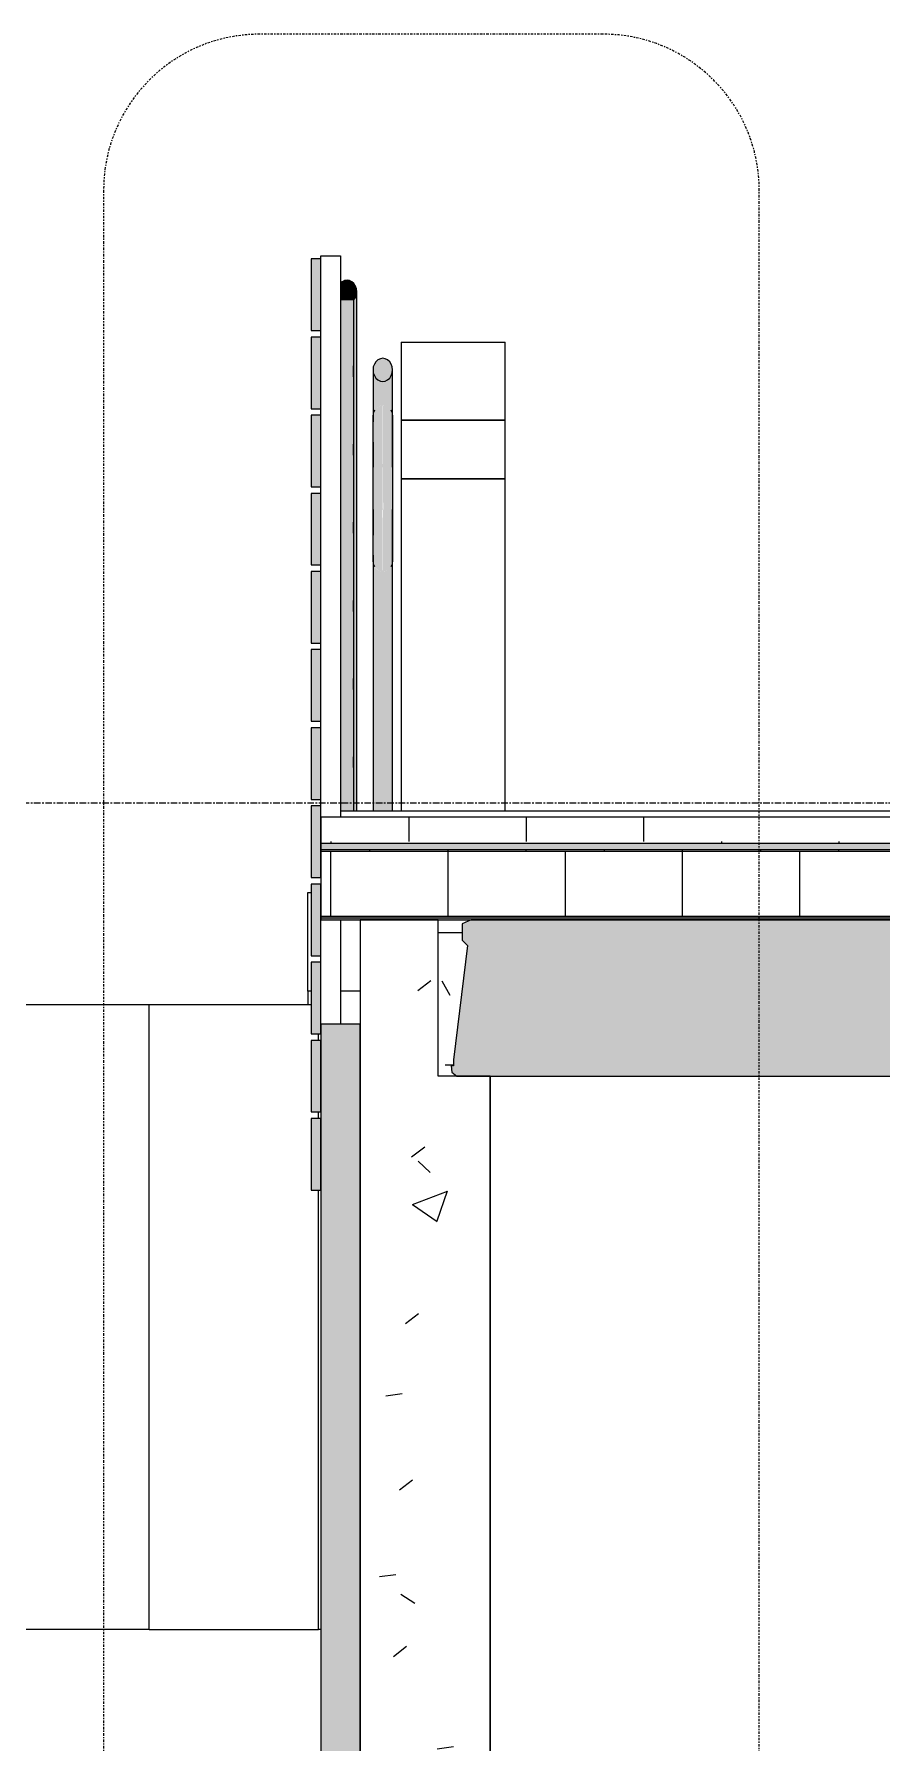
# Model space of a CAD drawing. Header units: inches. Extents: x 9661 to 16490, y -393 to 647.
# Drawn here: x 9866.2 to 9931.3, y -72.2 to 59 of the extents above; entities that cross this region are included whole.
import ezdxf

# ---------------------------------------------------------------- set-up
doc = ezdxf.new("R2010")
doc.units = ezdxf.units.IN
doc.header["$MEASUREMENT"] = 0
doc.linetypes.add('Dash Dot 3_16_', pattern=[0.3125, 0.1875, -0.0625, 0, -0.0625])
doc.linetypes.add('Grid Line 1_2_', pattern=[0.875, 0.5, -0.125, 0.125, -0.125])
for name, color, linetype, lineweight in [('0-1', 7, 'Continuous', 5), ('0-3', 55, 'Continuous', 9), ('A-ANNO-SYMB-1', 150, 'Dash Dot 3_16_', 9), ('A-FLOR-4', 55, 'Continuous', 9), ('A-FLOR-6', 252, 'Continuous', 13), ('A-FLOR-7', 254, 'Continuous', 5), ('A-FLOR-9', 192, 'Continuous', 9), ('A-FLOR-HRAL-1', 7, 'Continuous', 9), ('A-FLOR-HRAL-2', 55, 'Continuous', 9), ('A-FLOR-LEVL-1', 51, 'Grid Line 1_2_', 9), ('A-FLOR-MCUT-2', 51, 'Continuous', 9), ('A-FLOR-PATT-1', 45, 'Continuous', 9), ('A-GLAZ-CURT', 52, 'Continuous', 9), ('A-GLAZ-CURT-1', 55, 'Continuous', 9), ('A-GLAZ-CURT-2', 35, 'Continuous', 9), ('A-GLAZ-CWMG-1', 55, 'Continuous', 9), ('A-WALL-PATT-1', 55, 'Continuous', 9), ('A-WALL-PATT-2', 45, 'Continuous', 9), ('E-ELEC-EQPM-1', 55, 'Continuous', 9), ('E-LITE-EQPM-1', 55, 'Continuous', 9), ('S-BEAM-2', 7, 'Continuous', 9), ('S-BEAM-3', 55, 'Continuous', 9), ('S-BEAM-4', 10, 'Continuous', 9), ('S-FNDN-2', 7, 'Continuous', 9), ('S-FNDN-4', 252, 'Continuous', 13), ('S-FNDN-5', 32, 'Continuous', 9), ('S-STRS-2', 55, 'Continuous', 9)]:
    doc.layers.add(name, color=color, linetype=linetype, lineweight=lineweight)
pattern_1 = [(50, (10995.947, 72), (27.5427, -2.4099), [2.88, -31.68]), (355, (10995.947, 72), (-5.32784, 28.8843), [2.304, -25.344]), (100.451, (10998.243, 71.8), (22.2153, 26.4739), [2.448, -26.924]), (46.184, (10995.947, 79.68), (40.9819, -6.3564), [4.32, -47.52]), (96.636, (10999.363, 79.15), (35.8907, 37.4062), [3.671, -40.386]), (351.184, (10995.947, 79.68), (35.891, 37.4062), [3.456, -38.016]), (21, (10999.787, 77.76), (22.92104, -15.46073), [2.88, -31.68]), (326, (10999.787, 77.76), (9.3435, 27.84574), [2.304, -25.344]), (71.451, (11001.697, 76.472), (32.2648, 12.3844), [2.448, -26.924]), (37.5, (10995.947, 72), (0.466855, 12.78271), [1.267, -23.77, 1.267, -24.461, -25.44]), (37.5, (10995.947, 72), (0.466855, 12.78271), [-50.765, 1.267, -24.173]), (7.5, (10995.947, 72), (10.10159, 15.14509), [1.267, -13.402, 1.267, -23.194, -9.696]), (7.5, (10995.947, 72), (10.10159, 15.14509), [-39.13, 1.267, -8.429]), (327.5, (10987.384, 72), (20.49916, -0.86578), [1.267, -8.333, 1.267, -28.685, -39.744]), (327.5, (10987.384, 72), (20.49916, -0.86578), [-39.552, 1.267, -38.477]), (317.5, (10983.544, 72), (22.39478, 3.8443), [1.267, -11.213, 1.267, -18.624, -28.224]), (317.5, (10983.544, 72), (22.39478, 3.8443), [-32.371, 1.267, -26.957])]

# ---------------------------------------------------------------- blocks, each defined once
blk = doc.blocks.new('CTR - 1st Phase - Common Walls_rvt-1-BUILDING SECTION - EAST_WEST - LOOKING NORTH')
at = {"layer": 'A-WALL-PATT-1'}
h = blk.add_hatch(dxfattribs=at)
h.set_pattern_fill('FP_13', color=256, style=0, pattern_type=2)
h.set_pattern_definition([(90, (9901.19, -152), (-36.188, 2e-15), [])])
h.paths.add_polyline_path([(9901.19, -152), (9964.88, -152), (9964.88, -65), (9965.88, -65), (9965.88, -21), (9901.19, -21), (9901.19, -143.02)], flags=0)
blk = doc.blocks.new('034100 - Precast Structural Concrete - Solid Plank - 12_-1871118-BUILDING SECTION - EAST_WEST - LOOKING NORTH')
at = {"layer": 'S-BEAM-4'}
blk.add_hatch(color=256, dxfattribs=at).paths.add_polyline_path([(9898.61, -21), (9945.65, -21), (9946.03, -20.69), (9946.03, -20.21), (9945.89, -20.21), (9945.89, -19.74), (9944.83, -10.97), (9945.22, -10.57), (9945.22, -9.31), (9944.53, -9), (9899.73, -9), (9899.04, -9.31), (9899.04, -10.57), (9899.43, -10.97), (9898.37, -19.74), (9898.37, -20.21), (9898.19, -20.21), (9898.23, -20.69), (9898.41, -20.83)], flags=0)
at = {"layer": 'S-BEAM-2'}
for p, q in [((9899.73, -9), (9899.04, -9.31)), ((9944.53, -9), (9899.73, -9)), ((9945.22, -9.31), (9944.53, -9)), ((9899.04, -9.31), (9899.04, -10.57)), ((9945.22, -10.57), (9945.22, -9.31)), ((9899.43, -10.97), (9898.37, -19.74)), ((9899.04, -10.57), (9899.43, -10.97)), ((9944.83, -10.97), (9945.22, -10.57)), ((9945.89, -19.74), (9944.83, -10.97)), ((9898.37, -20.21), (9898.19, -20.21)), ((9898.19, -20.21), (9898.23, -20.69)), ((9898.23, -20.69), (9898.61, -21)), ((9898.37, -19.74), (9898.37, -20.21)), ((9945.65, -21), (9946.03, -20.69)), ((9945.89, -19.82), (9945.89, -19.74)), ((9945.89, -20.21), (9945.89, -19.82)), ((9946.07, -20.21), (9945.89, -20.21)), ((9946.03, -20.69), (9946.07, -20.21)), ((9898.61, -21), (9945.65, -21))]:
    blk.add_line(p, q, dxfattribs=at)
blk = doc.blocks.new('CTR - 1st Phase - Structure_rvt-1-BUILDING SECTION - EAST_WEST - LOOKING NORTH')
at = {"layer": 'A-WALL-PATT-2'}
h = blk.add_hatch(dxfattribs=at)
h.set_pattern_fill('FP_21', color=256, style=0, pattern_type=2)
h.set_pattern_definition(pattern_1)
h.paths.add_polyline_path([(9892.43, -168), (9901.19, -168), (9901.19, -21), (9897.19, -21), (9897.19, -9), (9891.19, -9), (9891.19, -168)], flags=0)
at = {"layer": 'S-BEAM-3'}
h = blk.add_hatch(dxfattribs=at)
h.set_pattern_fill('FP_32', color=256, style=0, pattern_type=2)
h.set_pattern_definition([(0, (10995.947, 72), (30.72, 7.68), [1.267, -21.773, 1.267, -21.773, -122.88]), (0, (10995.947, 72), (30.72, 7.68), [-46.08, 1.267, -44.813, 1.267, -21.773, -53.76]), (0, (10995.947, 72), (30.72, 7.68), [-115.2, 1.267, -14.093, 1.267, -37.133]), (120, (11007.467, 75.84), (-22.011075, 22.7643), [1.267, -21.773, 1.267, -21.773, -122.88]), (120, (11007.467, 75.84), (-22.011075, 22.7643), [-46.08, 1.267, -44.813, 1.267, -21.773, -53.76]), (120, (11007.467, 75.84), (-22.011075, 22.7643), [-115.2, 1.267, -14.093, 1.267, -37.133]), (240, (11011.307, 91.2), (-8.708925, -30.4443), [1.267, -21.773, 1.267, -21.773, -122.88]), (240, (11011.307, 91.2), (-8.708925, -30.4443), [-46.08, 1.267, -44.813, 1.267, -21.773, -53.76]), (240, (11011.307, 91.2), (-8.708925, -30.4443), [-115.2, 1.267, -14.093, 1.267, -37.133])])
h.paths.add_polyline_path([(9993.95, -20.21), (9994.13, -20.21), (9994.13, -19.74), (9995.19, -10.97), (9994.8, -10.57), (9994.8, -10), (9993.11, -10), (9993.11, -10.57), (9992.71, -10.97), (9993.78, -19.82), (9993.78, -20.21), (9993.91, -20.21)], flags=0)
h.paths.add_polyline_path([(9993.99, -21), (9994.37, -21), (9993.99, -20.69), (9993.95, -20.21), (9993.91, -20.69), (9993.54, -21), (9993.95, -21)], flags=0)
h.paths.add_polyline_path([(10011.58, -21), (10011.6, -15), (10011.95, -14.98), (10011.6, -14.69), (10011.56, -14.69), (10011.56, -21)], flags=0)
h.paths.add_polyline_path([(9946.07, -20.21), (9946.25, -20.21), (9946.25, -19.74), (9947.31, -10.97), (9946.92, -10.57), (9946.92, -10), (9945.22, -10), (9945.22, -10.57), (9944.83, -10.97), (9945.89, -19.82), (9945.89, -20.21), (9946.03, -20.21)], flags=0)
h.paths.add_polyline_path([(9946.49, -21), (9946.11, -20.69), (9946.07, -20.21), (9946.03, -20.69), (9945.65, -21), (9946.25, -21)], flags=0)
h.paths.add_polyline_path([(9898.61, -21), (9898.23, -20.69), (9898.23, -20.21), (9898.37, -20.21), (9898.37, -19.74), (9899.43, -10.97), (9899.04, -10.57), (9899.04, -10), (9897.19, -10), (9897.19, -21), (9898.37, -21)], flags=0)
h.paths.add_polyline_path([(10107.32, -14.21), (10107.5, -14.21), (10107.5, -13.74), (10108.56, -4.97), (10108.17, -4.57), (10108.17, -4), (10106.48, -4), (10106.48, -4.57), (10106.08, -4.97), (10107.15, -13.82), (10107.15, -14.21), (10107.28, -14.21)], flags=0)
h.paths.add_polyline_path([(10107.15, -15), (10107.74, -15), (10107.37, -14.69), (10107.32, -14.21), (10107.28, -14.69), (10106.91, -15)], flags=0)
h.paths.add_polyline_path([(10155.21, -14.21), (10155.38, -14.21), (10155.38, -13.74), (10156.45, -4.97), (10156.05, -4.57), (10156.05, -4), (10154.36, -4), (10154.36, -4.57), (10153.97, -4.97), (10155.03, -13.82), (10155.03, -14.21), (10155.16, -14.21)], flags=0)
h.paths.add_polyline_path([(10155.62, -15), (10155.25, -14.69), (10155.21, -14.21), (10155.16, -14.69), (10154.79, -15), (10155.38, -15)], flags=0)
h.paths.add_polyline_path([(10059.44, -14.21), (10059.62, -14.21), (10059.62, -13.74), (10060.68, -4.97), (10060.29, -4.57), (10060.29, -4), (10058.6, -4), (10058.6, -4.57), (10058.2, -4.97), (10059.26, -13.82), (10059.26, -14.21), (10059.4, -14.21)], flags=0)
h.paths.add_polyline_path([(10059.62, -15), (10059.86, -15), (10059.48, -14.69), (10059.43, -14.4), (10059.4, -14.69), (10059.03, -15), (10059.51, -15)], flags=0)
h.paths.add_polyline_path([(10011.74, -14.21), (10011.74, -13.74), (10012.77, -4.94), (10012.41, -4.57), (10012.41, -4), (10011.59, -4), (10011.6, -14.21)], flags=0)
blk.add_line((9899.04, -10), (9897.19, -10), dxfattribs=at)
at = {"layer": 'S-FNDN-2'}
for p, q in [((9891.19, -9), (9891.19, -168)), ((9897.19, -9), (9891.19, -9)), ((9897.19, -21), (9897.19, -9)), ((9901.19, -21), (9897.19, -21)), ((9901.19, -168), (9901.19, -21))]:
    blk.add_line(p, q, dxfattribs=at)
at = {"layer": '0-3'}
blk.add_blockref('034100 - Precast Structural Concrete - Solid Plank - 12_-1871118-BUILDING SECTION - EAST_WEST - LOOKING NORTH', (0, 0), dxfattribs=at)
blk = doc.blocks.new('Pathway_Cooper_McGraw-Edison _BSC-BRC_Round - Pathway_Cooper_McGraw-Edison _BSC-BRC_Round-V76-BUILDING SECTION - EAST_WEST - LOOKING NORTH')
at = {"layer": 'E-LITE-EQPM-1'}
for p, q in [((9894.34, 35.37), (9894.34, 29.37)), ((9894.34, 35.37), (9898.34, 35.37)), ((9898.34, 35.37), (9902.34, 35.37)), ((9902.34, 29.37), (9902.34, 35.37)), ((9898.34, 29.37), (9894.34, 29.37)), ((9894.34, 29.37), (9894.34, 24.87)), ((9894.34, 29.37), (9898.34, 29.37)), ((9902.34, 29.37), (9898.34, 29.37)), ((9898.34, 29.37), (9902.34, 29.37)), ((9902.34, 24.87), (9902.34, 29.37)), ((9898.34, 24.87), (9894.34, 24.87)), ((9894.34, 24.87), (9894.34, -0.63)), ((9894.34, 24.87), (9898.34, 24.87)), ((9902.34, 24.87), (9898.34, 24.87)), ((9898.34, 24.87), (9902.34, 24.87)), ((9902.34, -0.63), (9902.34, 24.87))]:
    blk.add_line(p, q, dxfattribs=at)
blk = doc.blocks.new('Horizontal_Siding - Horizontal_Siding-2907273-BUILDING SECTION - EAST_WEST - LOOKING NORTH')
at = {"layer": 'A-GLAZ-CURT-2'}
blk.add_hatch(color=256, dxfattribs=at).paths.add_polyline_path([(9887.99, -29.75), (9888.19, -29.75), (9888.19, -24.25), (9887.44, -24.25), (9887.44, -29.75)], flags=0)
at = {"layer": 'A-GLAZ-CURT'}
for p, q in [((9888.19, -24.25), (9887.44, -24.25)), ((9887.44, -24.25), (9887.44, -29.75)), ((9888.19, -29.75), (9888.19, -24.25)), ((9887.44, -29.75), (9888.19, -29.75))]:
    blk.add_line(p, q, dxfattribs=at)
blk = doc.blocks.new('Rectangular Mullion - RAILING POST-2666421-BUILDING SECTION - EAST_WEST - LOOKING NORTH')
at = {"layer": 'A-GLAZ-CWMG-1'}
for p, q in [((9888.19, -12.25), (9888.19, -12)), ((9889.69, -12), (9889.69, -17))]:
    blk.add_line(p, q, dxfattribs=at)
blk = doc.blocks.new('Rectangular Mullion - RAILING POST-V77-BUILDING SECTION - EAST_WEST - LOOKING NORTH')
at = {"layer": 'A-GLAZ-CWMG-1'}
for p, q in [((9889.69, -9), (9889.69, -12)), ((9888.19, -12), (9888.19, -11.75))]:
    blk.add_line(p, q, dxfattribs=at)
blk = doc.blocks.new('Rectangular Mullion - RAILING POST-V78-BUILDING SECTION - EAST_WEST - LOOKING NORTH')
at = {"layer": 'A-GLAZ-CWMG-1'}
for p, q in [((9888.19, -0.25), (9888.19, 0)), ((9889.69, 0), (9889.69, -1.13))]:
    blk.add_line(p, q, dxfattribs=at)
blk = doc.blocks.new('Rectangular Mullion - RAILING POST-V79-BUILDING SECTION - EAST_WEST - LOOKING NORTH')
at = {"layer": 'A-GLAZ-CWMG-1'}
for p, q in [((9888.19, 5.75), (9888.19, 6)), ((9889.69, 6), (9889.69, 0)), ((9888.19, 0), (9888.19, 0.25))]:
    blk.add_line(p, q, dxfattribs=at)
blk = doc.blocks.new('Rectangular Mullion - RAILING POST-2666422-BUILDING SECTION - EAST_WEST - LOOKING NORTH')
at = {"layer": 'A-GLAZ-CWMG-1'}
for p, q in [((9888.19, 42), (9889.69, 42)), ((9888.19, 41.75), (9888.19, 42)), ((9889.69, 42), (9889.69, 36)), ((9888.19, 36), (9888.19, 36.25))]:
    blk.add_line(p, q, dxfattribs=at)
blk = doc.blocks.new('Railing - 1_-2854140-BUILDING SECTION - EAST_WEST - LOOKING NORTH')
at = {"layer": 'A-FLOR-HRAL-1'}
for points in [[(9889.73, -0.63), (9890.69, -0.63), (9890.69, 38.62), (9889.69, 38.58), (9889.71, -0.63)], [(9892.19, 25.75), (9892.94, 25.75), (9892.93, 30.5), (9892.67, 30.44), (9892.44, 30.3), (9892.36, 30.21), (9892.28, 30.06), (9892.2, 29.66), (9892.19, 27.47), (9892.2, 26.6)], [(9893.69, 25.75), (9893.61, 30.02), (9893.54, 30.18), (9893.36, 30.36), (9893.17, 30.46), (9893.07, 30.48), (9892.94, 30.46), (9892.96, 25.75), (9893.68, 25.75)], [(9892.19, 22.5), (9892.94, 22.5), (9892.92, 25.75), (9892.19, 25.75), (9892.19, 24.47)], [(9893.69, 22.5), (9893.66, 25.75), (9892.94, 25.75), (9892.97, 22.5), (9893.68, 22.5)], [(9892.94, 17.75), (9892.91, 22.5), (9892.19, 22.5), (9892.26, 18.25), (9892.29, 18.12), (9892.53, 17.88), (9892.7, 17.79), (9892.89, 17.75)], [(9892.94, 17.75), (9893.22, 17.81), (9893.38, 17.9), (9893.52, 18.03), (9893.61, 18.22), (9893.68, 18.76), (9893.68, 21.5), (9893.65, 22.5), (9892.94, 22.5), (9892.94, 17.77)]]:
    blk.add_hatch(color=256, dxfattribs=at).paths.add_polyline_path(points, flags=0)
at = {"layer": 'A-FLOR-HRAL-2'}
for p, q in [((9890.69, 38.62), (9889.69, 38.62)), ((9890.69, 38.62), (9890.69, -0.63)), ((9892.19, 22.5), (9892.19, 25.75)), ((9893.69, 25.75), (9893.69, 22.5))]:
    blk.add_line(p, q, dxfattribs=at)
at = {"layer": 'A-FLOR-HRAL-2', "flags": 128}
for points in [[(9892.19, 25.75), (9892.19, 25.91), (9892.19, 26.07), (9892.19, 26.23), (9892.19, 26.38), (9892.19, 26.54), (9892.19, 26.7), (9892.19, 26.85), (9892.19, 27.01), (9892.19, 27.16), (9892.19, 27.3), (9892.19, 27.45), (9892.19, 27.59), (9892.19, 27.73), (9892.19, 27.87), (9892.19, 28.01), (9892.19, 28.14), (9892.19, 28.26), (9892.19, 28.38), (9892.19, 28.5), (9892.19, 28.62), (9892.19, 28.73), (9892.19, 28.83), (9892.19, 28.93), (9892.19, 29.02), (9892.19, 29.11), (9892.19, 29.2), (9892.19, 29.27), (9892.19, 29.35), (9892.19, 29.41), (9892.19, 29.48), (9892.19, 29.53), (9892.19, 29.58), (9892.19, 29.62), (9892.19, 29.66), (9892.19, 29.69), (9892.19, 29.71), (9892.19, 29.73), (9892.19, 29.74), (9892.19, 29.75), (9892.19, 29.75)], [(9893.69, 29.75), (9893.69, 29.74), (9893.69, 29.73), (9893.69, 29.72), (9893.69, 29.7), (9893.69, 29.67), (9893.69, 29.63), (9893.69, 29.59), (9893.69, 29.54), (9893.69, 29.49), (9893.69, 29.43), (9893.69, 29.37), (9893.69, 29.3), (9893.69, 29.22), (9893.69, 29.14), (9893.69, 29.05), (9893.69, 28.96), (9893.69, 28.86), (9893.69, 28.75), (9893.69, 28.65), (9893.69, 28.53), (9893.69, 28.42), (9893.69, 28.3), (9893.69, 28.17), (9893.69, 28.04), (9893.69, 27.91), (9893.69, 27.77), (9893.69, 27.63), (9893.69, 27.49), (9893.69, 27.34), (9893.69, 27.2), (9893.69, 27.05), (9893.69, 26.89), (9893.69, 26.74), (9893.69, 26.58), (9893.69, 26.43), (9893.69, 26.27), (9893.69, 26.11), (9893.69, 25.95), (9893.69, 25.79), (9893.69, 25.75)], [(9892.19, 18.5), (9892.19, 18.5), (9892.19, 18.51), (9892.19, 18.53), (9892.19, 18.55), (9892.19, 18.58), (9892.19, 18.61), (9892.19, 18.65), (9892.19, 18.7), (9892.19, 18.75), (9892.19, 18.81), (9892.19, 18.88), (9892.19, 18.95), (9892.19, 19.03), (9892.19, 19.11), (9892.19, 19.2), (9892.19, 19.29), (9892.19, 19.39), (9892.19, 19.49), (9892.19, 19.6), (9892.19, 19.71), (9892.19, 19.83), (9892.19, 19.95), (9892.19, 20.07), (9892.19, 20.2), (9892.19, 20.34), (9892.19, 20.47), (9892.19, 20.61), (9892.19, 20.75), (9892.19, 20.9), (9892.19, 21.05), (9892.19, 21.2), (9892.19, 21.35), (9892.19, 21.5), (9892.19, 21.66), (9892.19, 21.82), (9892.19, 21.98), (9892.19, 22.13), (9892.19, 22.29), (9892.19, 22.45), (9892.19, 22.5)], [(9893.69, 22.5), (9893.69, 22.34), (9893.69, 22.18), (9893.69, 22.02), (9893.69, 21.86), (9893.69, 21.7), (9893.69, 21.55), (9893.69, 21.39), (9893.69, 21.24), (9893.69, 21.09), (9893.69, 20.94), (9893.69, 20.79), (9893.69, 20.65), (9893.69, 20.51), (9893.69, 20.37), (9893.69, 20.24), (9893.69, 20.11), (9893.69, 19.98), (9893.69, 19.86), (9893.69, 19.74), (9893.69, 19.63), (9893.69, 19.52), (9893.69, 19.41), (9893.69, 19.31), (9893.69, 19.22), (9893.69, 19.13), (9893.69, 19.05), (9893.69, 18.97), (9893.69, 18.9), (9893.69, 18.83), (9893.69, 18.77), (9893.69, 18.71), (9893.69, 18.67), (9893.69, 18.62), (9893.69, 18.59), (9893.69, 18.56), (9893.69, 18.53), (9893.69, 18.51), (9893.69, 18.5), (9893.69, 18.5), (9893.69, 18.5)]]:
    blk.add_lwpolyline(points, dxfattribs=at)
at = {"layer": 'A-FLOR-HRAL-2'}
for centre, start, end in [((9892.94, 29.75), 150, 185.1611), ((9892.94, 29.75), 354.5139, 30), ((9892.94, 18.5), 173.9058, 210), ((9892.94, 18.5), 330, 5.4861)]:
    blk.add_arc(centre, 0.75, start, end, dxfattribs=at)
blk = doc.blocks.new('Railing - Railing-2829184-BUILDING SECTION - EAST_WEST - LOOKING NORTH')
at = {"layer": 'A-FLOR-HRAL-1'}
for points in [[(9890.69, 38.58), (9890.72, 38.6), (9890.84, 38.79), (9890.91, 39), (9890.94, 39.23), (9890.91, 39.46), (9890.84, 39.67), (9890.72, 39.86), (9890.5, 40.03), (9890.3, 40.1), (9890.08, 40.1), (9889.88, 40.03), (9889.74, 39.93), (9889.69, 39.86), (9889.69, 38.62), (9890.69, 38.6)], [(9890.69, -0.63), (9890.94, -0.63), (9890.91, 39), (9890.84, 38.79), (9890.69, 38.58), (9890.69, -0.2)], [(9892.94, 32.34), (9893.13, 32.37), (9893.31, 32.46), (9893.47, 32.6), (9893.59, 32.79), (9893.66, 33), (9893.69, 33.23), (9893.66, 33.46), (9893.59, 33.67), (9893.47, 33.86), (9893.31, 34), (9893.13, 34.09), (9892.93, 34.11), (9892.75, 34.09), (9892.56, 34), (9892.41, 33.86), (9892.29, 33.67), (9892.21, 33.46), (9892.19, 33.23), (9892.21, 33), (9892.29, 32.79), (9892.41, 32.6), (9892.56, 32.46), (9892.75, 32.37)]]:
    blk.add_hatch(color=256, dxfattribs=at).paths.add_polyline_path(points, flags=0)
h = blk.add_hatch(color=256, dxfattribs=at)
h.paths.add_polyline_path([(9892.19, -0.63), (9893.69, -0.63), (9893.66, 18.42), (9893.47, 17.97), (9893.18, 17.79), (9892.99, 17.75), (9892.81, 17.76), (9892.67, 17.8), (9892.49, 17.9), (9892.36, 18.04), (9892.27, 18.2), (9892.2, 18.59), (9892.19, 18), (9892.19, 0.55)], flags=0)
h.paths.add_polyline_path([(9893.69, 28.29), (9893.69, 28.29), (9893.66, 33), (9893.59, 32.79), (9893.47, 32.6), (9893.31, 32.46), (9893.13, 32.37), (9892.94, 32.34), (9892.75, 32.37), (9892.56, 32.46), (9892.41, 32.6), (9892.29, 32.79), (9892.21, 33), (9892.19, 33.23), (9892.22, 29.94), (9892.26, 29.99), (9892.29, 30.12), (9892.51, 30.35), (9892.71, 30.46), (9892.81, 30.48), (9893.07, 30.48), (9893.27, 30.41), (9893.44, 30.3), (9893.54, 30.18), (9893.6, 30.06), (9893.68, 29.49), (9893.69, 28.95)], flags=0)
at = {"layer": 'A-FLOR-HRAL-2'}
for p, q in [((9890.94, -0.63), (9890.94, 39.23)), ((9890.69, 32.69), (9890.69, 33.53)), ((9892.19, 33.23), (9892.19, 29.24)), ((9893.69, 25.75), (9893.69, 33.23)), ((9892.19, 27.69), (9892.19, 25.75)), ((9890.69, 26.69), (9890.69, 27.53)), ((9892.19, 22.5), (9892.19, 20.55)), ((9893.69, -0.63), (9893.69, 22.5)), ((9890.69, 20.69), (9890.69, 21.53)), ((9892.19, 19), (9892.19, -0.63)), ((9890.69, 14.69), (9890.69, 15.53)), ((9890.69, 8.69), (9890.69, 9.53)), ((9890.69, 9.52), (9890.69, 9.53)), ((9890.69, 2.69), (9890.69, 3.53))]:
    blk.add_line(p, q, dxfattribs=at)
at = {"layer": 'A-FLOR-HRAL-2', "flags": 128}
for points in [[(9890.94, 39.23), (9890.91, 39.46), (9890.84, 39.67), (9890.72, 39.86), (9890.56, 40), (9890.38, 40.09), (9890.19, 40.12), (9890, 40.09), (9889.81, 40), (9889.69, 39.89)], [(9890.72, 38.6), (9890.84, 38.79), (9890.91, 39), (9890.94, 39.23)], [(9893.69, 33.23), (9893.66, 33.46), (9893.59, 33.67), (9893.47, 33.86), (9893.31, 34), (9893.13, 34.09), (9892.94, 34.12), (9892.75, 34.09), (9892.56, 34), (9892.41, 33.86), (9892.29, 33.67), (9892.21, 33.46), (9892.19, 33.23)], [(9892.19, 33.23), (9892.21, 33), (9892.29, 32.79), (9892.41, 32.6), (9892.56, 32.46), (9892.75, 32.37), (9892.94, 32.34), (9893.13, 32.37), (9893.31, 32.46), (9893.47, 32.6), (9893.59, 32.79), (9893.66, 33), (9893.69, 33.23)]]:
    blk.add_lwpolyline(points, dxfattribs=at)
blk.add_blockref('Railing - 1_-2854140-BUILDING SECTION - EAST_WEST - LOOKING NORTH', (0, 0))
blk = doc.blocks.new('262400 - Switchboards and Panelboards - Electric Panel - Generic - 262400 - Switchboards and Panelboards - Electric Panel - Generic-2655902-BUILDING SECTION - EAST_WEST - LOOKING NORTH')
at = {"layer": 'E-ELEC-EQPM-1'}
for p, q in [((9852.44, -15.49), (9887.44, -15.49)), ((9852.44, -63.49), (9852.44, -15.49)), ((9874.99, -63.49), (9852.44, -63.49)), ((9888.19, -63.49), (9887.99, -63.49))]:
    blk.add_line(p, q, dxfattribs=at)
blk = doc.blocks.new('262400 - Switchboards and Panelboards - Electric Panel - Generic - 262400 - Switchboards and Panelboards - Electric Panel - Generic-V123-BUILDING SECTION - EAST_WEST - LOOKING NORTH')
at = {"layer": 'E-ELEC-EQPM-1'}
for p, q in [((9874.99, -15.5), (9887.44, -15.5)), ((9874.99, -63.5), (9874.99, -15.5)), ((9887.99, -18.25), (9887.99, -17.75)), ((9887.99, -24.25), (9887.99, -23.75)), ((9887.99, -63.5), (9887.99, -29.75)), ((9887.99, -63.5), (9874.99, -63.5))]:
    blk.add_line(p, q, dxfattribs=at)

msp = doc.modelspace()

# ---------------------------------------------------------------- hatches: boundary and pattern name
at = {"layer": 'A-FLOR-6'}
h = msp.add_hatch(color=256, dxfattribs=at)
h.paths.add_polyline_path([(11195.737, -9), (11278.7894, -9), (11278.7894, -8.875), (10819.9894, -8.875), (10819.9894, -9), (11194.5744, -9)], flags=0)
h.paths.add_polyline_path([(10011.5599, -9), (10011.5894, -9), (10011.5599, -8.875), (9888.1894, -8.875), (9888.1894, -9), (10002.9114, -9)], flags=0)
at = {"layer": 'A-FLOR-7'}
h = msp.add_hatch(color=256, dxfattribs=at)
h.paths.add_polyline_path([(11274.6015, -8.875), (11278.7894, -8.875), (11278.7894, -8.75), (10819.9894, -8.75), (10819.9894, -8.875), (11258.3102, -8.875)], flags=0)
h.paths.add_polyline_path([(10011.5894, -8.875), (10011.5599, -8.75), (9888.1894, -8.75), (9888.1894, -8.875), (10011.5801, -8.875)], flags=0)
at = {"layer": 'A-FLOR-PATT-1'}
h = msp.add_hatch(dxfattribs=at)
h.set_pattern_fill('FP_12', color=256, style=0, pattern_type=2)
h.set_pattern_definition([(0, (10995.947, 72), (24, 24), [24, -24]), (0, (10995.947, 81), (24, 24), [24, -24]), (0, (10995.947, 90), (24, 24), [24, -24]), (90, (10998.947, 93), (-24, 24), [24, -24]), (90, (11007.947, 93), (-24, 24), [24, -24]), (90, (11016.947, 93), (-24, 24), [24, -24])])
h.paths.add_polyline_path([(11156.3047, -3.125), (11164.5894, -3.125), (11164.5894, -1.125), (10934.1894, -1.125), (10934.1894, -3.125), (11136.5886, -3.125)], flags=0)
h.paths.add_polyline_path([(10002.9114, -3.125), (10008.8394, -3.125), (10008.8394, -1.125), (9888.1894, -1.125), (9888.1894, -3.125), (10001.4394, -3.125)], flags=0)
h = msp.add_hatch(dxfattribs=at)
h.set_pattern_fill('FP_3', color=256, style=0, pattern_type=2)
h.set_pattern_definition([(0, (10995.947, 72), (15.36, 3.84), [1.267, -10.253, 1.267, -10.253, -61.44]), (0, (10995.947, 72), (15.36, 3.84), [-23.04, 1.267, -21.773, 1.267, -10.253, -26.88]), (0, (10995.947, 72), (15.36, 3.84), [-57.6, 1.267, -6.413, 1.267, -17.933]), (120, (11001.707, 73.92), (-11.005538, 11.38215), [1.267, -10.253, 1.267, -10.253, -61.44]), (120, (11001.707, 73.92), (-11.005538, 11.38215), [-23.04, 1.267, -21.773, 1.267, -10.253, -26.88]), (120, (11001.707, 73.92), (-11.005538, 11.38215), [-57.6, 1.267, -6.413, 1.267, -17.933]), (240, (11003.627, 81.6), (-4.354462, -15.22215), [1.267, -10.253, 1.267, -10.253, -61.44]), (240, (11003.627, 81.6), (-4.354462, -15.22215), [-23.04, 1.267, -21.773, 1.267, -10.253, -26.88]), (240, (11003.627, 81.6), (-4.354462, -15.22215), [-57.6, 1.267, -6.413, 1.267, -17.933])])
h.paths.add_polyline_path([(11276.0394, -3.625), (11276.0394, -3.125), (10822.7394, -3.125), (10822.7394, -3.625), (11274.6015, -3.625)], flags=0)
h.paths.add_polyline_path([(10008.8394, -3.625), (10008.8394, -3.125), (9888.1894, -3.125), (9888.1894, -3.625), (10007.8404, -3.625)], flags=0)
h = msp.add_hatch(dxfattribs=at)
h.set_pattern_fill('FP_14', color=256, style=0, pattern_type=2)
h.set_pattern_definition([(90, (10995.947, 72), (-6, 4e-16), [])])
h.paths.add_polyline_path([(11276.0394, -3.75), (11278.7894, -3.75), (11278.7894, -3.625), (10819.9894, -3.625), (10819.9894, -3.75), (11274.6015, -3.75)], flags=0)
h.paths.add_polyline_path([(9888.1894, -3.75), (10011.5894, -3.75), (10011.5599, -3.625), (9888.1894, -3.625)], flags=0)
h = msp.add_hatch(dxfattribs=at)
h.set_pattern_fill('FP_7', color=256, style=0, pattern_type=2)
h.set_pattern_definition([(0, (10995.947, 72), (0, 9), []), (90, (10995.947, 72), (-9, 6e-16), [])])
h.paths.add_polyline_path([(11136.5886, -8.75), (11278.7894, -8.75), (11278.7894, -3.75), (10819.9894, -3.75), (10819.9894, -8.75), (11116.8725, -8.75)], flags=0)
h.paths.add_polyline_path([(9895.2051, -8.75), (10011.5894, -8.75), (10011.5801, -3.75), (9888.1894, -3.75), (9888.1894, -8.75), (9894.4727, -8.75)], flags=0)
at = {"layer": 'S-FNDN-4'}
msp.add_hatch(color=256, dxfattribs=at).paths.add_polyline_path([(9891.1894, -80), (9891.1894, -17), (9888.1894, -17), (9888.1897, -80)], flags=0)
at = {"layer": 'S-STRS-2'}
h = msp.add_hatch(dxfattribs=at)
h.set_pattern_fill('FP_21', color=256, style=0, pattern_type=2)
h.set_pattern_definition(pattern_1)
h.paths.add_polyline_path([(9887.1894, -14.4655), (9887.4394, -14.4655), (9887.4394, -12.25), (9888.1894, -12.25), (9888.1894, -11.75), (9887.4394, -11.75), (9887.4394, -6.9091), (9887.1894, -6.9091), (9887.1894, -12)], flags=0)
h.paths.add_polyline_path([(9890.776, -14.4655), (9891.1894, -14.4655), (9891.1894, -9), (9889.6894, -9), (9889.6894, -14.4655)], flags=0)
h.paths.add_polyline_path([(9898.2626, -10), (9899.0359, -10), (9899.0359, -9.315), (9899.7288, -9), (9897.1894, -9), (9897.1894, -10)], flags=0)
h = msp.add_hatch(dxfattribs=at)
h.set_pattern_fill('FP_35', color=256, style=0, pattern_type=2)
h.set_pattern_definition([(32.37, (10995.947, 578.638), (27.5428, -1.28108), [2.192, -24.11]), (357.336, (10995.947, 578.638), (-5.3277, 15.36323), [2.298, -25.275]), (109.127, (10998.243, 578.53), (22.21446, 14.0812), [1.355, -14.906]), (29.001, (10995.947, 582.723), (40.9818, -3.38093), [3.42, -37.617]), (102.337, (10999.363, 582.44), (35.891, 19.895), [1.986, -21.841]), (355.284, (10995.947, 582.723), (35.89126, 19.8955), [3.427, -37.694]), (11.54, (10999.787, 581.702), (22.92133, -8.22276), [2.744, -30.186]), (340.264, (10999.787, 581.702), (9.34329, 14.8109), [2.029, -22.322]), (57.754, (11001.697, 581.017), (32.2648, 6.58686), [1.459, -16.052]), (22.202, (10995.947, 578.638), (0.467218, 6.799696), [1.086, -20.368, 1.086, -20.96, -21.799]), (22.202, (10995.947, 578.638), (0.467218, 6.799696), [-43.5, 1.086, -20.713]), (4.006, (10995.947, 578.638), (10.101923, 8.05541), [1.259, -13.319, 1.259, -23.051, -9.637]), (4.006, (10995.947, 578.638), (10.101923, 8.05541), [-38.89, 1.259, -8.377]), (341.281, (10987.384, 578.638), (20.49838, -0.460863), [1.128, -7.42, 1.128, -25.544, -35.392]), (341.281, (10987.384, 578.638), (20.49838, -0.460863), [-35.221, 1.128, -34.263]), (334.016, (10983.544, 578.638), (22.39432, 2.04424), [1.039, -9.197, 1.039, -15.275, -23.149]), (334.016, (10983.544, 578.638), (22.39432, 2.04424), [-26.55, 1.039, -22.11])])
h.paths.add_polyline_path([(9890.776, -17), (9891.1894, -17), (9891.1894, -14.4655), (9889.6894, -14.4655), (9889.6894, -17)], flags=0)
h.paths.add_polyline_path([(9887.4394, -15.4936), (9887.4394, -14.4655), (9887.1894, -14.4655), (9887.1894, -15.4936)], flags=0)

# ---------------------------------------------------------------- linework, layer by layer
at = {"layer": 'A-ANNO-SYMB-1'}
for p, q in [((9909.8439, 59.0076), (9883.4967, 59.0076)), ((9871.4967, 47.0076), (9871.4967, -170.9484)), ((9921.8439, -170.9484), (9921.8439, 47.0076))]:
    msp.add_line(p, q, dxfattribs=at)
for centre, start, end in [((9883.4967, 47.0076), 90, 180), ((9909.8439, 47.0076), 0, 90)]:
    msp.add_arc(centre, 12, start, end, dxfattribs=at)
at = {"layer": 'A-FLOR-4'}
msp.add_line((9889.6894, -0.625), (10008.8394, -0.625), dxfattribs=at)
at = {"layer": 'A-FLOR-9'}
for p, q in [((10008.8394, -1.125), (9888.1894, -1.125)), ((9888.1894, -1.125), (9888.1894, -9)), ((9888.1894, -9), (10011.5894, -9))]:
    msp.add_line(p, q, dxfattribs=at)
at = {"layer": 'A-FLOR-LEVL-1'}
msp.add_line((9660.5284, 0), (12376.0591, 0), dxfattribs=at)
at = {"layer": 'A-FLOR-MCUT-2'}
for p, q in [((10008.8394, -3.125), (9888.1894, -3.125)), ((10008.8394, -3.625), (9888.1894, -3.625)), ((10011.5894, -3.75), (9888.1894, -3.75)), ((10011.5894, -8.75), (9888.1894, -8.75)), ((10011.5894, -8.875), (9888.1894, -8.875))]:
    msp.add_line(p, q, dxfattribs=at)
at = {"layer": 'S-FNDN-5'}
for p, q in [((9888.1894, -17), (9888.1894, -168)), ((9891.1894, -17), (9888.1894, -17)), ((9891.1894, -168), (9891.1894, -17))]:
    msp.add_line(p, q, dxfattribs=at)
at = {"layer": 'S-STRS-2'}
for p, q in [((9887.1894, -6.9091), (9887.4394, -6.9091)), ((9887.1894, -14.4655), (9887.1894, -6.9091)), ((9887.1894, -14.4655), (9887.1894, -15.4936)), ((9887.4394, -14.4655), (9887.1894, -14.4655)), ((9891.1894, -14.4655), (9889.6894, -14.4655))]:
    msp.add_line(p, q, dxfattribs=at)

# ---------------------------------------------------------------- block references
at = {"layer": '0-1'}
for name in ['CTR - 1st Phase - Structure_rvt-1-BUILDING SECTION - EAST_WEST - LOOKING NORTH', 'CTR - 1st Phase - Common Walls_rvt-1-BUILDING SECTION - EAST_WEST - LOOKING NORTH']:
    msp.add_blockref(name, (0, 0), dxfattribs=at)
at = {"layer": 'A-FLOR-HRAL-2'}
msp.add_blockref('Railing - Railing-2829184-BUILDING SECTION - EAST_WEST - LOOKING NORTH', (0, 0), dxfattribs=at)
at = {"layer": 'A-GLAZ-CURT-1'}
for p in [(0, 66), (0, 60), (0, 54), (0, 48), (0, 42), (0, 36), (0, 30), (0, 24), (0, 18), (0, 12), (0, 6), (0, 0)]:
    msp.add_blockref('Horizontal_Siding - Horizontal_Siding-2907273-BUILDING SECTION - EAST_WEST - LOOKING NORTH', p, dxfattribs=at)
at = {"layer": 'A-GLAZ-CWMG-1'}
for name, p in [('Rectangular Mullion - RAILING POST-2666422-BUILDING SECTION - EAST_WEST - LOOKING NORTH', (0, 0)), ('Rectangular Mullion - RAILING POST-V79-BUILDING SECTION - EAST_WEST - LOOKING NORTH', (0, 30)), ('Rectangular Mullion - RAILING POST-V79-BUILDING SECTION - EAST_WEST - LOOKING NORTH', (0, 24)), ('Rectangular Mullion - RAILING POST-V79-BUILDING SECTION - EAST_WEST - LOOKING NORTH', (0, 18)), ('Rectangular Mullion - RAILING POST-V79-BUILDING SECTION - EAST_WEST - LOOKING NORTH', (0, 12)), ('Rectangular Mullion - RAILING POST-V79-BUILDING SECTION - EAST_WEST - LOOKING NORTH', (0, 6)), ('Rectangular Mullion - RAILING POST-V79-BUILDING SECTION - EAST_WEST - LOOKING NORTH', (0, 0)), ('Rectangular Mullion - RAILING POST-V78-BUILDING SECTION - EAST_WEST - LOOKING NORTH', (0, 0)), ('Rectangular Mullion - RAILING POST-V77-BUILDING SECTION - EAST_WEST - LOOKING NORTH', (0, 0)), ('Rectangular Mullion - RAILING POST-2666421-BUILDING SECTION - EAST_WEST - LOOKING NORTH', (0, 0))]:
    msp.add_blockref(name, p, dxfattribs=at)
at = {"layer": 'E-ELEC-EQPM-1'}
for name in ['262400 - Switchboards and Panelboards - Electric Panel - Generic - 262400 - Switchboards and Panelboards - Electric Panel - Generic-2655902-BUILDING SECTION - EAST_WEST - LOOKING NORTH', '262400 - Switchboards and Panelboards - Electric Panel - Generic - 262400 - Switchboards and Panelboards - Electric Panel - Generic-V123-BUILDING SECTION - EAST_WEST - LOOKING NORTH']:
    msp.add_blockref(name, (0, 0), dxfattribs=at)
at = {"layer": 'E-LITE-EQPM-1'}
msp.add_blockref('Pathway_Cooper_McGraw-Edison _BSC-BRC_Round - Pathway_Cooper_McGraw-Edison _BSC-BRC_Round-V76-BUILDING SECTION - EAST_WEST - LOOKING NORTH', (0, 0), dxfattribs=at)

doc.saveas('drawing.dxf')
